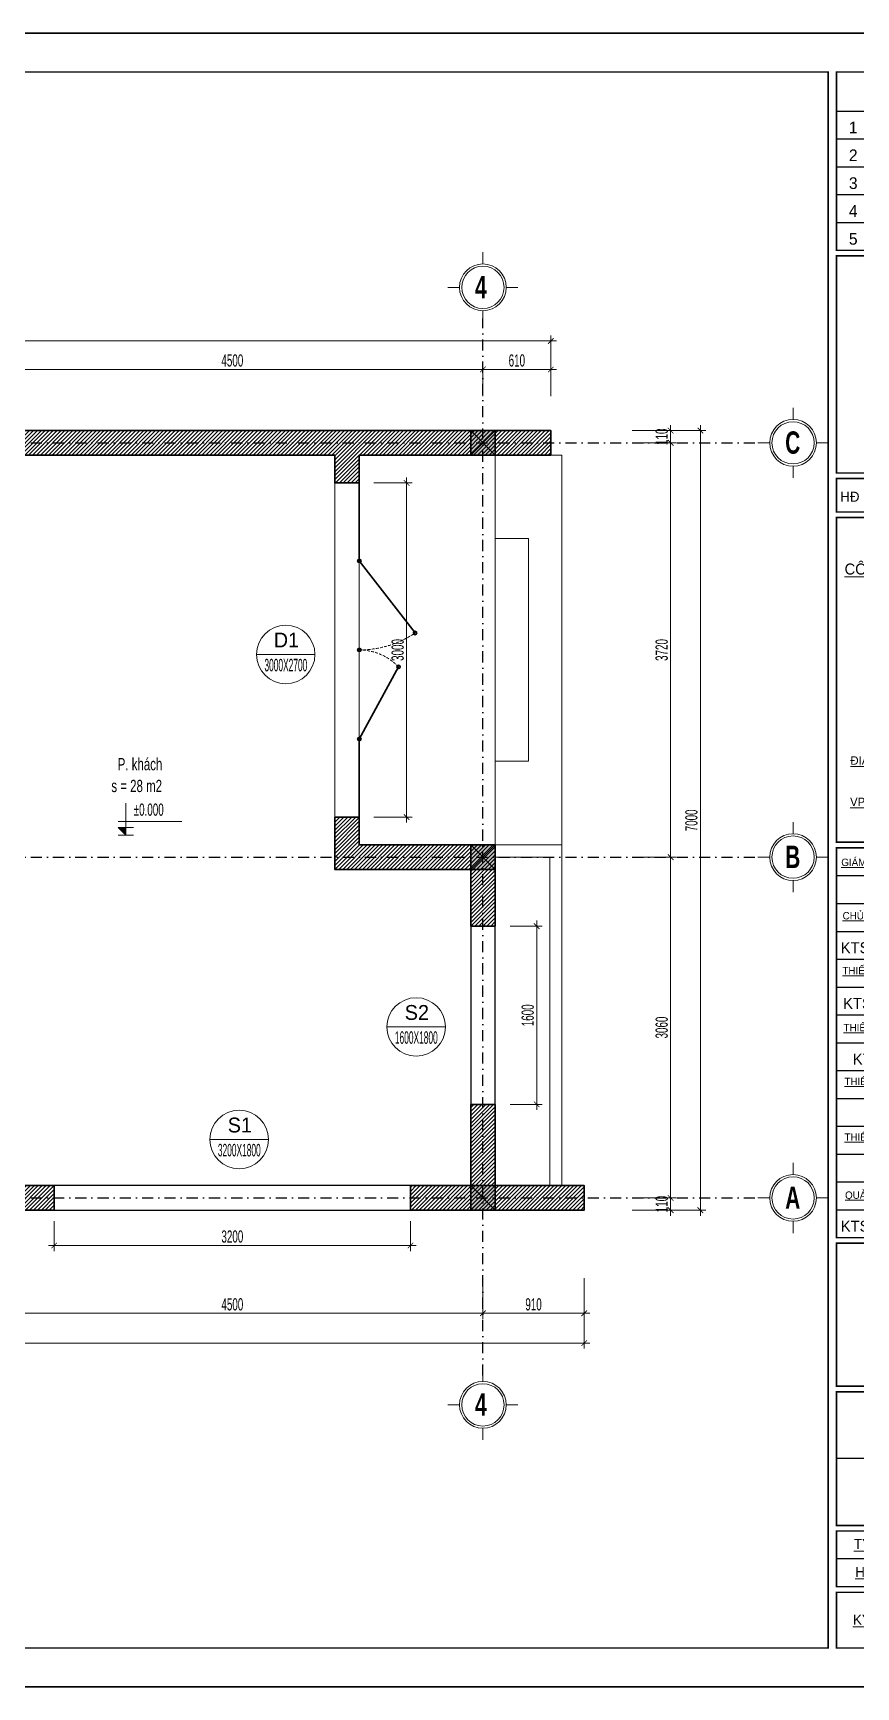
# Model space of a CAD drawing. Header units: inches. Extents: x 274208 to 641690, y -81912 to 129129.
# Drawn here: x 465573 to 472963, y 12277 to 27127 of the extents above; entities that cross this region are included whole.
import ezdxf
from ezdxf.enums import TextEntityAlignment as Align

# ---------------------------------------------------------------- set-up
doc = ezdxf.new("R2010")
doc.units = ezdxf.units.IN
doc.header["$MEASUREMENT"] = 0
doc.header["$PDMODE"] = 3
doc.linetypes.add('$1$HIDDEN', pattern=[0.375, 0.25, -0.125])
doc.linetypes.add('DASHDOT', pattern=[1, 0.5, -0.25, 0, -0.25])
for name, color, linetype, lineweight in [('01.Cut', 255, 'Continuous', 35), ('03.Manh', 251, 'Continuous', 13), ('05.Text', 253, 'Continuous', 18), ('06.betong', 2, 'Continuous', 35), ('08.Dim', 156, 'Continuous', 15), ('09.Hatch', 250, 'Continuous', 5), ('10.Text', 254, 'Continuous', 18), ('11.Khung bo', 32, 'Continuous', 50), ('12.Khung', 36, 'Continuous', 25), ('DIM', 252, 'Continuous', 20)]:
    doc.layers.add(name, color=color, linetype=linetype, lineweight=lineweight)
for name, color, linetype in [('NET VUA', 143, 'Continuous'), ('text', 7, 'Continuous'), ('TRUC', 250, 'DASHDOT')]:
    doc.layers.add(name, color=color, linetype=linetype)
doc.layers.add('Tpl_Bound', color=1, linetype='Continuous', plot=False)
doc.styles.add('AVANT', font='')
doc.styles.add('AVANTH', font='')
doc.styles.add('AVANTHB', font='')
doc.styles.add('TT5_Text Dim', font='hoatbif.shx', dxfattribs={"width": 0.6})
doc.styles.add('VnAvantH', font='')
doc.styles.get('AVANT').set_extended_font_data('.VnAvant')
doc.styles.get('AVANTH').set_extended_font_data('.VnAvantH')
doc.styles.get('AVANTHB').set_extended_font_data('.VnAvantH', bold=True)
doc.styles.get('VnAvantH').set_extended_font_data('.VnAvantH')
doc.dimstyles.new('TT5_Dim 1-50', dxfattribs={"dimscale": 50, "dimtxt": 2.2, "dimasz": 1, "dimexe": 1, "dimexo": 0.5, "dimgap": 0.5, "dimtad": 1, "dimdec": 0, "dimzin": 0, "dimdsep": 46, "dimtxsty": 'TT5_Text Dim', "dimblk": 'ARCHTICK', "dimcen": 0, "dimdle": 1, "dimclrd": 256, "dimclre": 256, "dimclrt": 1, "dimadec": 0, "dimazin": 0, "dimtfac": 0.015, "dimtdec": 0, "dimtix": 1, "dimtmove": 2, "dimatfit": 3, "dimldrblk": 'DOT', "dimfxl": 1, "dimtolj": 1, "dimtzin": 0, "dimlwd": -1, "dimlwe": -1, "dimarcsym": 1})

# ---------------------------------------------------------------- blocks, each defined once
blk = doc.blocks.new('\xad3yjrtuktyl')
at = {"layer": '06.betong'}
blk.add_hatch(color=0, dxfattribs=at).paths.add_polyline_path([(-110, -110), (110, -110), (110, 110), (-110, 110)])
at = {"layer": '06.betong', "color": 0}
for p, q in [((-110, 110), (110, -110)), ((-110, -110), (110, 110))]:
    blk.add_line(p, q, dxfattribs=at)
blk.add_lwpolyline([(-110, -110), (110, -110), (110, 110), (-110, 110)], close=True, dxfattribs=at)
blk = doc.blocks.new('100')
at = {"layer": '11.Khung bo', "const_width": 26.7}
for points in [[(1860913, -945240), (1860913, -916940), (1896063, -916940), (1896063, -945240)], [(1896213, -920140), (1896213, -916940), (1901213, -916940), (1901213, -920140)], [(1896213, -924140), (1901213, -924140), (1901213, -920240), (1896213, -920240)], [(1896213, -924840), (1901213, -924840), (1901213, -924240), (1896213, -924240)], [(1896213, -930771), (1901213, -930771), (1901213, -924940), (1896213, -924940)], [(1896213, -937871), (1901213, -937871), (1901213, -930871), (1896213, -930871)], [(1896213, -940540), (1901213, -940540), (1901213, -937971), (1896213, -937971)], [(1896213, -943040), (1901213, -943040), (1901213, -940640), (1896213, -940640)], [(1896213, -944140), (1901213, -944140), (1901213, -943140), (1896213, -943140)], [(1896213, -945240), (1901213, -945240), (1901213, -944240), (1896213, -944240)]]:
    blk.add_lwpolyline(points, close=True, dxfattribs=at)
at = {"layer": '12.Khung'}
for p, q in [((1896213, -917640), (1901213, -917640)), ((1896213, -918140), (1901213, -918140)), ((1896213, -918640), (1901213, -918640)), ((1896213, -919140), (1901213, -919140)), ((1896213, -919640), (1901213, -919640)), ((1896213, -931371), (1899399, -931371)), ((1896213, -931871), (1901213, -931871)), ((1896213, -932371), (1899399, -932371)), ((1896213, -932871), (1901213, -932871)), ((1896213, -933371), (1899399, -933371)), ((1896213, -933871), (1901213, -933871)), ((1896213, -934371), (1899399, -934371)), ((1896213, -934871), (1901213, -934871)), ((1896213, -935371), (1899399, -935371)), ((1896213, -935871), (1901213, -935871)), ((1896213, -936371), (1899399, -936371)), ((1896213, -936871), (1901213, -936871)), ((1896213, -937371), (1899399, -937371)), ((1901213, -941840), (1896213, -941840)), ((1901213, -943640), (1896213, -943640))]:
    blk.add_line(p, q, dxfattribs=at)
at = {"layer": '12.Khung', "color": 1}
blk.add_lwpolyline([(1901579, -945940), (1901579, -916240), (1859580, -916240), (1859580, -945940)], close=True, dxfattribs=at)
at = {"layer": '05.Text'}
for s, height, style, p in [('1', 210, 'AVANT', (1896513, -918040)), ('2', 210, 'AVANT', (1896513, -918540)), ('3', 210, 'AVANT', (1896513, -919040)), ('4', 210, 'AVANT', (1896513, -919540)), ('5', 210, 'AVANT', (1896513, -920040)), ('%%Uc«ng ty cp thiÕt kÕ vµ thi c«ng', 198, 'VnAvantH', (1898711, -925964)), ('%%U®Þa chØ: sè 15 ngâ 49 - huúnh thóc kh¸ng', 152.46, 'VnAvantH', (1898739, -929380)), ('%%Uvpgd : sè 174 - nguyÔn tu©n - nh©n chÝnh', 152.46, 'VnAvantH', (1898739, -930122))]:
    blk.add_text(s, height=height, dxfattribs=dict(at, style=style)).set_placement(p, align=Align.CENTER)
at = {"layer": '05.Text', "style": 'VnAvantH'}
blk.add_text('H§ sè .../2019/H§-TVTK ngµy ', height=180, dxfattribs=at).set_placement((1898057, -924540), align=Align.MIDDLE)
for s, height, p in [('%%Ugi¸m ®èc:', 132, (1896298, -931198)), ('%%Uchñ tr×:', 132, (1896322, -932157)), ('%%UthiÕt kÕ:', 132, (1896319, -933142)), ('%%UthiÕt kÕ:', 132, (1896339, -934166)), ('%%UthiÕt kÕ:', 132, (1896355, -935133)), ('%%UthiÕt kÕ:', 132, (1896355, -936133)), ('%%Uqu¶n lý kü thuËt:', 132, (1896366, -937174)), ('%%Utû lÖ:', 180, (1896525, -943464)), ('%%Uhoµn thµnh: 11/2019', 180, (1896548, -943964)), ('%%Uký hiÖu b¶n vÏ :', 180, (1896508, -944823))]:
    blk.add_text(s, height=height, dxfattribs=at).set_placement(p)
for s, p in [('KTS.lª thÕ trinh', (1898687, -932764)), ('KTS.PH¹M V¡N CHØNH', (1899215, -933764)), ('KTS.lª ®øc c\xadêng', (1899215, -934764)), ('KTS.lª thÕ trinh', (1898687, -937764))]:
    blk.add_text(s, height=198, dxfattribs=at).set_placement(p, align=Align.RIGHT)
blk = doc.blocks.new('_ARCHTICK')
at = {"color": 0, "linetype": 'ByBlock', "const_width": 0.15}
blk.add_lwpolyline([(-0.5, -0.5), (0.5, 0.5)], dxfattribs=at)
blk = doc.blocks.new('*D825')
at = {"layer": '08.Dim', "transparency": 16777216}
for p, q in [((465063, 24107), (469663, 24107)), ((465113, 23867), (465113, 24157)), ((469613, 23867), (469613, 24157))]:
    blk.add_line(p, q, dxfattribs=at)
at = {"layer": 'Defpoints', "color": 0, "transparency": 16777216}
for p in [(469613, 24107), (465113, 23842), (469613, 23842)]:
    blk.add_point(p, dxfattribs=at)
at = {"layer": '08.Dim', "transparency": 16777216, "xscale": 50, "yscale": 50, "zscale": 50, "rotation": 180}
blk.add_blockref('_ARCHTICK', (465113, 24107), dxfattribs=at)
at = {"layer": '08.Dim', "transparency": 16777216, "xscale": 50, "yscale": 50, "zscale": 50}
blk.add_blockref('_ARCHTICK', (469613, 24107), dxfattribs=at)
at = {"layer": '08.Dim', "color": 1, "transparency": 16777216, "insert": (467363, 24187), "char_height": 110, "attachment_point": 5, "style": 'TT5_Text Dim'}
blk.add_mtext('\\A1;4500', dxfattribs=at)
blk = doc.blocks.new('_DOT')
at = {"color": 1, "linetype": 'ByBlock'}
blk.add_line((-0.5, 0), (-1, 0), dxfattribs=at)
at = {"color": 1, "linetype": 'ByBlock', "const_width": 0.5}
blk.add_lwpolyline([(-0.25, 0, 1), (0.25, 0, 1)], format="xyb", close=True, dxfattribs=at)
blk = doc.blocks.new('*D826')
at = {"layer": '08.Dim', "transparency": 16777216}
for p, q in [((469563, 24107), (470273, 24107)), ((469613, 23867), (469613, 24157)), ((470223, 23867), (470223, 24157))]:
    blk.add_line(p, q, dxfattribs=at)
at = {"layer": 'Defpoints', "color": 0, "transparency": 16777216}
for p in [(470223, 24107), (469613, 23842), (470223, 23842)]:
    blk.add_point(p, dxfattribs=at)
at = {"layer": '08.Dim', "transparency": 16777216, "xscale": 50, "yscale": 50, "zscale": 50, "rotation": 180}
blk.add_blockref('_ARCHTICK', (469613, 24107), dxfattribs=at)
at = {"layer": '08.Dim', "transparency": 16777216, "xscale": 50, "yscale": 50, "zscale": 50}
blk.add_blockref('_ARCHTICK', (470223, 24107), dxfattribs=at)
at = {"layer": '08.Dim', "color": 1, "transparency": 16777216, "insert": (469918, 24187), "char_height": 110, "attachment_point": 5, "style": 'TT5_Text Dim'}
blk.add_mtext('\\A1;610', dxfattribs=at)
blk = doc.blocks.new('*D827')
at = {"layer": '08.Dim', "transparency": 16777216}
for p, q in [((458173, 24363), (470273, 24363)), ((458223, 23867), (458223, 24413)), ((470223, 23867), (470223, 24413))]:
    blk.add_line(p, q, dxfattribs=at)
at = {"layer": 'Defpoints', "color": 0, "transparency": 16777216}
for p in [(470223, 24363), (458223, 23842), (470223, 23842)]:
    blk.add_point(p, dxfattribs=at)
at = {"layer": '08.Dim', "transparency": 16777216, "xscale": 50, "yscale": 50, "zscale": 50, "rotation": 180}
blk.add_blockref('_ARCHTICK', (458223, 24363), dxfattribs=at)
at = {"layer": '08.Dim', "transparency": 16777216, "xscale": 50, "yscale": 50, "zscale": 50}
blk.add_blockref('_ARCHTICK', (470223, 24363), dxfattribs=at)
at = {"layer": '08.Dim', "color": 1, "transparency": 16777216, "insert": (464223, 24443), "char_height": 110, "attachment_point": 5, "style": 'TT5_Text Dim'}
blk.add_mtext('\\A1;12000', dxfattribs=at)
blk = doc.blocks.new('*D833')
at = {"layer": '08.Dim', "transparency": 16777216}
for p, q in [((470955, 23558), (471349, 23558)), ((471299, 23558), (471299, 23608)), ((471299, 23558), (471299, 23448)), ((470955, 23448), (471349, 23448)), ((471299, 23448), (471299, 23398))]:
    blk.add_line(p, q, dxfattribs=at)
at = {"layer": 'Defpoints', "color": 0, "transparency": 16777216}
for p in [(470930, 23558), (470930, 23448), (471299, 23448)]:
    blk.add_point(p, dxfattribs=at)
at = {"layer": '08.Dim', "transparency": 16777216, "xscale": 50, "yscale": 50, "zscale": 50}
for p, rotation in [((471299, 23558), 270), ((471299, 23448), 90)]:
    blk.add_blockref('_ARCHTICK', p, dxfattribs=dict(at, rotation=rotation))
at = {"layer": '08.Dim', "color": 1, "transparency": 16777216, "insert": (471219, 23503), "char_height": 110, "attachment_point": 5, "rotation": 90, "style": 'TT5_Text Dim'}
blk.add_mtext('\\A1;110', dxfattribs=at)
blk = doc.blocks.new('*D834')
at = {"layer": '08.Dim', "transparency": 16777216}
for p, q in [((471299, 23498), (471299, 19678)), ((470955, 23448), (471349, 23448)), ((470955, 19728), (471349, 19728))]:
    blk.add_line(p, q, dxfattribs=at)
at = {"layer": 'Defpoints', "color": 0, "transparency": 16777216}
for p in [(470930, 23448), (470930, 19728), (471299, 19728)]:
    blk.add_point(p, dxfattribs=at)
at = {"layer": '08.Dim', "transparency": 16777216, "xscale": 50, "yscale": 50, "zscale": 50}
for p, rotation in [((471299, 23448), 90), ((471299, 19728), 270)]:
    blk.add_blockref('_ARCHTICK', p, dxfattribs=dict(at, rotation=rotation))
at = {"layer": '08.Dim', "color": 1, "transparency": 16777216, "insert": (471219, 21588), "char_height": 110, "attachment_point": 5, "rotation": 90, "style": 'TT5_Text Dim'}
blk.add_mtext('\\A1;3720', dxfattribs=at)
blk = doc.blocks.new('*D835')
at = {"layer": '08.Dim', "transparency": 16777216}
for p, q in [((471299, 19778), (471299, 16618)), ((470955, 19728), (471349, 19728)), ((470955, 16668), (471349, 16668))]:
    blk.add_line(p, q, dxfattribs=at)
at = {"layer": 'Defpoints', "color": 0, "transparency": 16777216}
for p in [(470930, 19728), (470930, 16668), (471299, 16668)]:
    blk.add_point(p, dxfattribs=at)
at = {"layer": '08.Dim', "transparency": 16777216, "xscale": 50, "yscale": 50, "zscale": 50}
for p, rotation in [((471299, 19728), 90), ((471299, 16668), 270)]:
    blk.add_blockref('_ARCHTICK', p, dxfattribs=dict(at, rotation=rotation))
at = {"layer": '08.Dim', "color": 1, "transparency": 16777216, "insert": (471219, 18198), "char_height": 110, "attachment_point": 5, "rotation": 90, "style": 'TT5_Text Dim'}
blk.add_mtext('\\A1;3060', dxfattribs=at)
blk = doc.blocks.new('*D836')
at = {"layer": '08.Dim', "transparency": 16777216}
for p, q in [((470955, 16668), (471349, 16668)), ((471299, 16668), (471299, 16718)), ((471299, 16668), (471299, 16558)), ((470955, 16558), (471349, 16558)), ((471299, 16558), (471299, 16508))]:
    blk.add_line(p, q, dxfattribs=at)
at = {"layer": 'Defpoints', "color": 0, "transparency": 16777216}
for p in [(470930, 16668), (470930, 16558), (471299, 16558)]:
    blk.add_point(p, dxfattribs=at)
at = {"layer": '08.Dim', "transparency": 16777216, "xscale": 50, "yscale": 50, "zscale": 50}
for p, rotation in [((471299, 16668), 270), ((471299, 16558), 90)]:
    blk.add_blockref('_ARCHTICK', p, dxfattribs=dict(at, rotation=rotation))
at = {"layer": '08.Dim', "color": 1, "transparency": 16777216, "insert": (471219, 16613), "char_height": 110, "attachment_point": 5, "rotation": 90, "style": 'TT5_Text Dim'}
blk.add_mtext('\\A1;110', dxfattribs=at)
blk = doc.blocks.new('*D837')
at = {"layer": '08.Dim', "transparency": 16777216}
for p, q in [((470955, 23558), (471616, 23558)), ((471566, 23608), (471566, 16508)), ((470955, 16558), (471616, 16558))]:
    blk.add_line(p, q, dxfattribs=at)
at = {"layer": 'Defpoints', "color": 0, "transparency": 16777216}
for p in [(470930, 23558), (470930, 16558), (471566, 16558)]:
    blk.add_point(p, dxfattribs=at)
at = {"layer": '08.Dim', "transparency": 16777216, "xscale": 50, "yscale": 50, "zscale": 50}
for p, rotation in [((471566, 23558), 90), ((471566, 16558), 270)]:
    blk.add_blockref('_ARCHTICK', p, dxfattribs=dict(at, rotation=rotation))
at = {"layer": '08.Dim', "color": 1, "transparency": 16777216, "insert": (471486, 20058), "char_height": 110, "attachment_point": 5, "rotation": 90, "style": 'TT5_Text Dim'}
blk.add_mtext('\\A1;7000', dxfattribs=at)
blk = doc.blocks.new('*D841')
at = {"layer": '08.Dim', "transparency": 16777216}
for p, q in [((465113, 15949), (465113, 15582)), ((469613, 15949), (469613, 15582)), ((465063, 15632), (469663, 15632))]:
    blk.add_line(p, q, dxfattribs=at)
at = {"layer": 'Defpoints', "color": 0, "transparency": 16777216}
for p in [(465113, 15974), (469613, 15974), (469613, 15632)]:
    blk.add_point(p, dxfattribs=at)
at = {"layer": '08.Dim', "transparency": 16777216, "xscale": 50, "yscale": 50, "zscale": 50, "rotation": 180}
blk.add_blockref('_ARCHTICK', (465113, 15632), dxfattribs=at)
at = {"layer": '08.Dim', "transparency": 16777216, "xscale": 50, "yscale": 50, "zscale": 50}
blk.add_blockref('_ARCHTICK', (469613, 15632), dxfattribs=at)
at = {"layer": '08.Dim', "color": 1, "transparency": 16777216, "insert": (467363, 15712), "char_height": 110, "attachment_point": 5, "style": 'TT5_Text Dim'}
blk.add_mtext('\\A1;4500', dxfattribs=at)
blk = doc.blocks.new('*D842')
at = {"layer": '08.Dim', "transparency": 16777216}
for p, q in [((469613, 15949), (469613, 15582)), ((470523, 15949), (470523, 15582)), ((469563, 15632), (470573, 15632))]:
    blk.add_line(p, q, dxfattribs=at)
at = {"layer": 'Defpoints', "color": 0, "transparency": 16777216}
for p in [(469613, 15974), (470523, 15974), (470523, 15632)]:
    blk.add_point(p, dxfattribs=at)
at = {"layer": '08.Dim', "transparency": 16777216, "xscale": 50, "yscale": 50, "zscale": 50, "rotation": 180}
blk.add_blockref('_ARCHTICK', (469613, 15632), dxfattribs=at)
at = {"layer": '08.Dim', "transparency": 16777216, "xscale": 50, "yscale": 50, "zscale": 50}
blk.add_blockref('_ARCHTICK', (470523, 15632), dxfattribs=at)
at = {"layer": '08.Dim', "color": 1, "transparency": 16777216, "insert": (470068, 15712), "char_height": 110, "attachment_point": 5, "style": 'TT5_Text Dim'}
blk.add_mtext('\\A1;910', dxfattribs=at)
blk = doc.blocks.new('*D843')
at = {"layer": '08.Dim', "transparency": 16777216}
for p, q in [((458223, 15949), (458223, 15315)), ((470523, 15949), (470523, 15315)), ((458173, 15365), (470573, 15365))]:
    blk.add_line(p, q, dxfattribs=at)
at = {"layer": 'Defpoints', "color": 0, "transparency": 16777216}
for p in [(458223, 15974), (470523, 15974), (470523, 15365)]:
    blk.add_point(p, dxfattribs=at)
at = {"layer": '08.Dim', "transparency": 16777216, "xscale": 50, "yscale": 50, "zscale": 50, "rotation": 180}
blk.add_blockref('_ARCHTICK', (458223, 15365), dxfattribs=at)
at = {"layer": '08.Dim', "transparency": 16777216, "xscale": 50, "yscale": 50, "zscale": 50}
blk.add_blockref('_ARCHTICK', (470523, 15365), dxfattribs=at)
at = {"layer": '08.Dim', "color": 1, "transparency": 16777216, "insert": (464373, 15445), "char_height": 110, "attachment_point": 5, "style": 'TT5_Text Dim'}
blk.add_mtext('\\A1;12300', dxfattribs=at)
blk = doc.blocks.new('DANHTRUC')
for p, q in [((980383, -947347), (980383, -947137)), ((979963, -947767), (979753, -947767)), ((980803, -947767), (981013, -947767)), ((980383, -948187), (980383, -948397))]:
    blk.add_line(p, q)
for radius in [420, 380]:
    blk.add_circle((980383, -947767), radius)
blk = doc.blocks.new('A$C4E7C6F34')
at = {"layer": 'DIM'}
blk.add_hatch(color=256, dxfattribs=at).paths.add_polyline_path([(-38, 0), (-38, 138), (-178, 138)])
for p, q in [((-38, 576), (-38, 0)), ((964, 248), (-178, 248)), ((-178, 138), (101, 138)), ((-178, 138), (-38, 0)), ((-178, 0), (101, 0))]:
    blk.add_line(p, q, dxfattribs=at)
at = {"layer": 'text', "style": 'TT5_Text Dim', "flags": 8}
blk.add_attdef('%%P0.000', text='', height=220, dxfattribs=at).set_placement((102, 461), align=Align.MIDDLE_LEFT)
blk = doc.blocks.new('*D868')
at = {"layer": '08.Dim', "transparency": 16777216}
for p, q in [((465763, 16458), (465763, 16191)), ((468963, 16458), (468963, 16191)), ((465713, 16241), (469013, 16241))]:
    blk.add_line(p, q, dxfattribs=at)
at = {"layer": 'Defpoints', "color": 0, "transparency": 16777216}
for p in [(465763, 16483), (468963, 16483), (468963, 16241)]:
    blk.add_point(p, dxfattribs=at)
at = {"layer": '08.Dim', "transparency": 16777216, "xscale": 50, "yscale": 50, "zscale": 50, "rotation": 180}
blk.add_blockref('_ARCHTICK', (465763, 16241), dxfattribs=at)
at = {"layer": '08.Dim', "transparency": 16777216, "xscale": 50, "yscale": 50, "zscale": 50}
blk.add_blockref('_ARCHTICK', (468963, 16241), dxfattribs=at)
at = {"layer": '08.Dim', "color": 1, "transparency": 16777216, "insert": (467363, 16321), "char_height": 110, "attachment_point": 5, "style": 'TT5_Text Dim'}
blk.add_mtext('\\A1;3200', dxfattribs=at)
blk = doc.blocks.new('*D869')
at = {"layer": '08.Dim', "transparency": 16777216}
for p, q in [((470096, 19158), (470096, 17458)), ((469858, 19108), (470146, 19108)), ((469858, 17508), (470146, 17508))]:
    blk.add_line(p, q, dxfattribs=at)
at = {"layer": 'Defpoints', "color": 0, "transparency": 16777216}
for p in [(469833, 19108), (469833, 17508), (470096, 17508)]:
    blk.add_point(p, dxfattribs=at)
at = {"layer": '08.Dim', "transparency": 16777216, "xscale": 50, "yscale": 50, "zscale": 50}
for p, rotation in [((470096, 19108), 90), ((470096, 17508), 270)]:
    blk.add_blockref('_ARCHTICK', p, dxfattribs=dict(at, rotation=rotation))
at = {"layer": '08.Dim', "color": 1, "transparency": 16777216, "insert": (470016, 18308), "char_height": 110, "attachment_point": 5, "rotation": 90, "style": 'TT5_Text Dim'}
blk.add_mtext('\\A1;1600', dxfattribs=at)
blk = doc.blocks.new('*D870')
at = {"layer": '08.Dim', "transparency": 16777216}
for p, q in [((468633, 23088), (468978, 23088)), ((468928, 23138), (468928, 20038)), ((468633, 20088), (468978, 20088))]:
    blk.add_line(p, q, dxfattribs=at)
at = {"layer": 'Defpoints', "color": 0, "transparency": 16777216}
for p in [(468608, 23088), (468608, 20088), (468928, 20088)]:
    blk.add_point(p, dxfattribs=at)
at = {"layer": '08.Dim', "transparency": 16777216, "xscale": 50, "yscale": 50, "zscale": 50}
for p, rotation in [((468928, 23088), 90), ((468928, 20088), 270)]:
    blk.add_blockref('_ARCHTICK', p, dxfattribs=dict(at, rotation=rotation))
at = {"layer": '08.Dim', "color": 1, "transparency": 16777216, "insert": (468848, 21588), "char_height": 110, "attachment_point": 5, "rotation": 90, "style": 'TT5_Text Dim'}
blk.add_mtext('\\A1;3000', dxfattribs=at)

msp = doc.modelspace()

# ---------------------------------------------------------------- hatches: boundary and pattern name
at = {"layer": '09.Hatch'}
h = msp.add_hatch(dxfattribs=at)
h.set_pattern_fill('ANSI31', color=256, scale=200)
h.set_pattern_definition([(45, (458223.329, 16558.276), (-17.67767, 17.67767), [])])
h.paths.add_polyline_path([(458223.3, 23558.3), (458223.3, 22738.3), (458443.3, 22738.3), (458443.3, 23338.3), (461983.3, 23338.3), (468283.3, 23338.3), (468283.3, 23088.3), (468503.3, 23088.3), (468503.3, 23338.3), (469503.3, 23338.3), (470223.3, 23338.3), (470223.3, 23558.3), (461983.3, 23558.3)])
h.paths.add_polyline_path([(458443.3, 19728.3), (462093.3, 19728.3), (462093.3, 19508.3), (462203.3, 19508.3), (462203.3, 19838.3), (458443.3, 19838.3), (458443.3, 19948.3), (458223.3, 19948.3), (458223.3, 16558.3), (460043.3, 16558.3), (460043.3, 16778.3), (458443.3, 16778.3)])
h.paths.add_polyline_path([(462093.3, 16778.3), (461343.3, 16778.3), (461343.3, 16558.3), (463203.3, 16558.3), (463203.3, 16778.3), (462203.3, 16778.3), (462203.3, 18078.3), (464203.3, 18078.3), (464203.3, 18188.3), (462203.3, 18188.3), (462203.3, 18578.3), (462093.3, 18578.3)])
h.paths.add_polyline_path([(465763.3, 16558.3), (465763.3, 16778.3), (465223.3, 16778.3), (465223.3, 19618.3), (465113.3, 19618.3), (465113.3, 18188.3), (465003.3, 18188.3), (465003.3, 18078.3), (465113.3, 18078.3), (465113.3, 16778.3), (463803.3, 16778.3), (463803.3, 16558.3)])
h.paths.add_polyline_path([(469723.3, 16558.3), (470523.3, 16558.3), (470523.3, 16778.3), (469723.3, 16778.3), (469723.3, 17508.3), (469503.3, 17508.3), (469503.3, 16778.3), (468963.3, 16778.3), (468963.3, 16558.3)])
h.paths.add_polyline_path([(469503.3, 19618.3), (469503.3, 19108.3), (469723.3, 19108.3), (469723.3, 19838.3), (468503.3, 19838.3), (468503.3, 20088.3), (468283.3, 20088.3), (468283.3, 19618.3)])

# ---------------------------------------------------------------- linework, layer by layer
at = {"layer": '01.Cut'}
for p, q in [((469503.3, 23338.3), (470223.3, 23338.3)), ((469503.3, 16778.3), (469503.3, 17508.3)), ((469503.3, 17508.3), (469723.3, 17508.3)), ((465223.3, 16778.3), (465763.3, 16778.3)), ((465763.3, 16778.3), (465763.3, 16558.3)), ((468963.3, 16778.3), (469503.3, 16778.3)), ((468963.3, 16778.3), (468963.3, 16558.3))]:
    msp.add_line(p, q, dxfattribs=at)
at = {"layer": '01.Cut', "color": 3}
for p, q in [((468503.3, 22388.3), (468503.3, 23088.3)), ((468503.3, 22388.3), (469004.4, 21740.7)), ((468503.3, 20788.3), (468855.6, 21435.9)), ((468503.3, 20788.3), (468503.3, 20088.3))]:
    msp.add_line(p, q, dxfattribs=at)
at = {"layer": '01.Cut'}
for points in [[(470223.3, 23338.3), (470223.3, 23558.3), (461983.3, 23558.3)], [(469503.3, 23338.3), (469503.3, 23338.3), (468503.3, 23338.3), (468503.3, 23088.3), (468283.3, 23088.3), (468283.3, 23338.3), (461983.3, 23338.3)], [(469723.3, 17508.3), (469723.3, 16778.3), (470523.3, 16778.3), (470523.3, 16558.3), (469723.3, 16558.3)], [(463803.3, 16558.3), (465763.3, 16558.3)], [(468963.3, 16558.3), (469723.3, 16558.3)]]:
    msp.add_lwpolyline(points, dxfattribs=at)
msp.add_lwpolyline([(468283.3, 20088.3), (468503.3, 20088.3), (468503.3, 19838.3), (469723.3, 19838.3), (469723.3, 19108.3), (469503.3, 19108.3), (469503.3, 19618.3), (468283.3, 19618.3)], close=True, dxfattribs=at)
for centre in [(468503.3, 22388.3), (469004.4, 21740.7), (468503.3, 21588.3), (468855.6, 21435.9), (468503.3, 20788.3)]:
    msp.add_circle(centre, 15.1, dxfattribs=at)
at = {"layer": '03.Manh'}
for points in [[(469723.3, 19838.3), (469723.3, 23338.3)], [(469723.3, 19838.3), (470323.3, 19838.3), (470323.3, 23338.3), (470223.3, 23338.3)], [(469723.3, 20588.3), (470023.3, 20588.3), (470023.3, 22588.3), (469723.3, 22588.3)], [(470323.3, 16778.3), (470323.3, 19838.3)], [(469723.3, 19728.3), (470213.3, 19728.3), (470213.3, 16778.3)], [(469723.3, 16558.3), (470323.3, 16558.3)]]:
    msp.add_lwpolyline(points, dxfattribs=at)
at = {"layer": '03.Manh', "ltscale": 200}
msp.add_lwpolyline([(468283.3, 23088.3), (468503.3, 23088.3), (468503.3, 20088.3), (468283.3, 20088.3)], close=True, dxfattribs=at)
at = {"layer": '03.Manh', "linetype": '$1$HIDDEN', "ltscale": 100}
for centre, radius, start, end in [((468503.3, 22488.3), 900, 270, 303.83058), ((468499.4, 21095.9), 492.4, 43.67008, 89.54717)]:
    msp.add_arc(centre, radius, start, end, dxfattribs=at)
at = {"layer": '05.Text'}
for p, q in [((468104.9, 21547.6), (467579.9, 21547.6)), ((469276.5, 18203.2), (468751.5, 18203.2)), ((467686.8, 17192.3), (467161.8, 17192.3))]:
    msp.add_line(p, q, dxfattribs=at)
for centre in [(467842.4, 21547.6), (469014, 18203.2), (467424.3, 17192.3)]:
    msp.add_ellipse(centre, major_axis=(0, 262.5), ratio=1, start_param=3.141584, end_param=9.4247693, dxfattribs=at)
at = {"layer": 'NET VUA'}
for points in [[(469503.3, 17508.3), (469723.3, 17508.3), (469723.3, 19108.3), (469503.3, 19108.3)], [(465763.3, 16558.3), (468963.3, 16558.3), (468963.3, 16778.3), (465763.3, 16778.3)]]:
    msp.add_lwpolyline(points, close=True, dxfattribs=at)
at = {"layer": 'Tpl_Bound', "color": 1}
msp.add_lwpolyline([(454472.3, 12277.4), (454472.3, 27127.3), (475472.1, 27127.3), (475472.1, 12277.4)], close=True, dxfattribs=at)
at = {"layer": 'TRUC', "ltscale": 200}
for p, q in [((469613.3, 15072.8), (469613.3, 24565.6)), ((455747.1, 23448.3), (472113, 23448.3)), ((455747.1, 19728.3), (472113, 19728.3)), ((455747.1, 16668.3), (472113, 16668.3))]:
    msp.add_line(p, q, dxfattribs=at)

# ---------------------------------------------------------------- block references
at = {"layer": '01.Cut'}
for p in [(469613.3, 23448.3), (469613.3, 19728.3), (469613.3, 16668.3)]:
    msp.add_blockref('\xad3yjrtuktyl', p, dxfattribs=at)
at = {"layer": '05.Text', "xscale": 0.5, "yscale": 0.5, "zscale": 0.5}
for name, p in [('100', (-475317.5, 485247.3)), ('DANHTRUC', (-20578.4, 498727.7)), ('DANHTRUC', (-17792.9, 497331.6)), ('DANHTRUC', (-17792.9, 493611.6)), ('DANHTRUC', (-17792.9, 490551.6)), ('DANHTRUC', (-20578.4, 488693.6))]:
    msp.add_blockref(name, p, dxfattribs=at)
at = {"layer": '08.Dim'}
ref = msp.add_blockref('A$C4E7C6F34', (466426.1, 19924), dxfattribs=dict(at, xscale=0.5, yscale=0.5, zscale=0.5))
ref.add_attrib('%%P0.000', '%%p0.000', dxfattribs={"layer": 'text', "height": 110, "style": 'TT5_Text Dim', "width": 0.6, "flags": 8}).set_placement((466477.3, 20154.7), align=Align.MIDDLE_LEFT)

# ---------------------------------------------------------------- texts
at = {"layer": '05.Text', "width": 0.7}
for s, height, style, p in [('4', 200, 'AVANTHB', (469542.5, 24746.7)), ('c', 200, 'AVANTHB', (472328, 23350.6)), ('P. kh¸ch', 110, 'TT5_Text Dim', (466333.4, 20507.9)), ('s = 28 m2', 110, 'TT5_Text Dim', (466276.5, 20312.2)), ('b', 200, 'AVANTHB', (472328, 19630.6)), ('a', 200, 'AVANTHB', (472328, 16570.6)), ('4', 200, 'AVANTHB', (469542.5, 14712.7))]:
    msp.add_text(s, height=height, dxfattribs=dict(at, style=style)).set_placement(p)
at = {"layer": '10.Text', "style": 'AVANTH'}
for s, p in [('D1', (467848.5, 21677.8)), ('s2', (469020.1, 18333.4)), ('s1', (467430.4, 17322.5))]:
    msp.add_text(s, height=133.33, dxfattribs=at).set_placement(p, align=Align.MIDDLE_CENTER)
at = {"layer": '10.Text', "style": 'AVANTH', "width": 0.5}
for s, p in [('3000X2700', (467843.5, 21452.4)), ('1600X1800', (469015.1, 18108.1)), ('3200X1800', (467425.4, 17097.2))]:
    msp.add_text(s, height=112.5, dxfattribs=at).set_placement(p, align=Align.MIDDLE_CENTER)

# ---------------------------------------------------------------- dimensions: what is measured, and where the dimension line sits
at = {"layer": '08.Dim'}
for base, p1, p2, picture, middle in [((470223.3, 24363.3), (458223.3, 23841.6), (470223.3, 23841.6), '*D827', (464223.3, 24443.3)), ((469613.3, 24106.6), (465113.3, 23841.6), (469613.3, 23841.6), '*D825', (467363.3, 24186.6)), ((470223.3, 24106.6), (469613.3, 23841.6), (470223.3, 23841.6), '*D826', (469918.3, 24186.6)), ((468963.3, 16241.3), (465763.3, 16483.1), (468963.3, 16483.1), '*D868', (467363.3, 16321.3)), ((470523.3, 15364.6), (458223.3, 15974.4), (470523.3, 15974.4), '*D843', (464373.3, 15444.6)), ((469613.3, 15632.3), (465113.3, 15974.4), (469613.3, 15974.4), '*D841', (467363.3, 15712.3)), ((470523.3, 15632.3), (469613.3, 15974.4), (470523.3, 15974.4), '*D842', (470068.3, 15712.3))]:
    dim = msp.add_linear_dim(base=base, p1=p1, p2=p2, dimstyle='TT5_Dim 1-50', dxfattribs=at)
    dim.commit()
    dim.dimension.update_dxf_attribs({"geometry": picture, "text_midpoint": middle})
for base, p1, p2, picture, middle in [((471299.2, 23448.3), (470930.1, 23558.3), (470930.1, 23448.3), '*D833', (471219.2, 23503.3)), ((471566.1, 16558.3), (470930.1, 23558.3), (470930.1, 16558.3), '*D837', (471486.1, 20058.3)), ((471299.2, 19728.3), (470930.1, 23448.3), (470930.1, 19728.3), '*D834', (471219.2, 21588.3)), ((468928.5, 20088.3), (468607.7, 23088.3), (468607.7, 20088.3), '*D870', (468848.5, 21588.3)), ((471299.2, 16668.3), (470930.1, 19728.3), (470930.1, 16668.3), '*D835', (471219.2, 18198.3)), ((470096.1, 17508.3), (469833.4, 19108.3), (469833.4, 17508.3), '*D869', (470016.1, 18308.3)), ((471299.2, 16558.3), (470930.1, 16668.3), (470930.1, 16558.3), '*D836', (471219.2, 16613.3))]:
    dim = msp.add_linear_dim(base=base, p1=p1, p2=p2, angle=90, dimstyle='TT5_Dim 1-50', dxfattribs=at)
    dim.commit()
    dim.dimension.update_dxf_attribs({"geometry": picture, "text_midpoint": middle})

doc.saveas('drawing.dxf')
